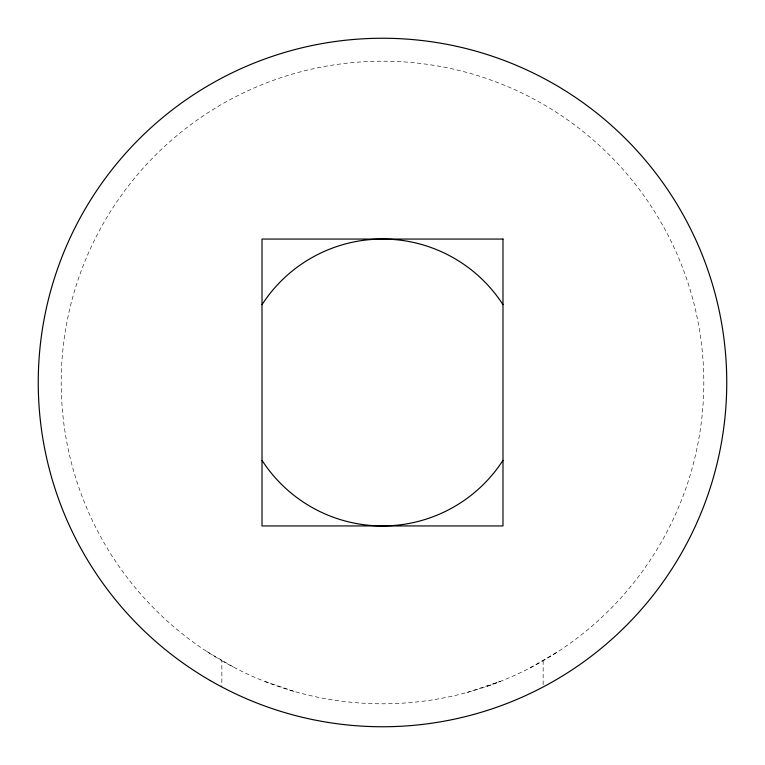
<?xml version="1.0" encoding="UTF-8"?>
<svg xmlns="http://www.w3.org/2000/svg" width="765" height="765" viewBox="0 0 765 765"><rect width="100%" height="100%" fill="white"/><g stroke="black" fill="none" stroke-linecap="round" stroke-linejoin="round"><path stroke-width="0.57" stroke-dasharray="3.83 2.87" d="M530.069 667.902L558.316 651.426M487.181 686.272L500.769 681.242L467.071 692.468M294.095 691.397L264.231 681.242M206.684 651.426L234.932 667.902M543.15 660.75L543.15 686.97M221.85 660.75A321.3 321.3 0 0 0 703.8 382.5A321.3 321.3 0 0 0 221.85 104.25A321.3 321.3 0 0 0 221.85 660.75L221.85 686.97"/><path stroke-width="1.15" d="M502.988 460.329A143.438 143.438 0 0 1 262.012 460.329M262.012 304.671A143.438 143.438 0 0 1 502.988 304.671M502.988 239.062L262.012 239.062L262.012 525.938L502.988 525.938L502.988 239.062M210.375 680.63A344.25 344.25 0 0 0 726.75 382.5A344.25 344.25 0 0 0 210.375 84.37A344.25 344.25 0 0 0 210.375 680.63"/></g></svg>
